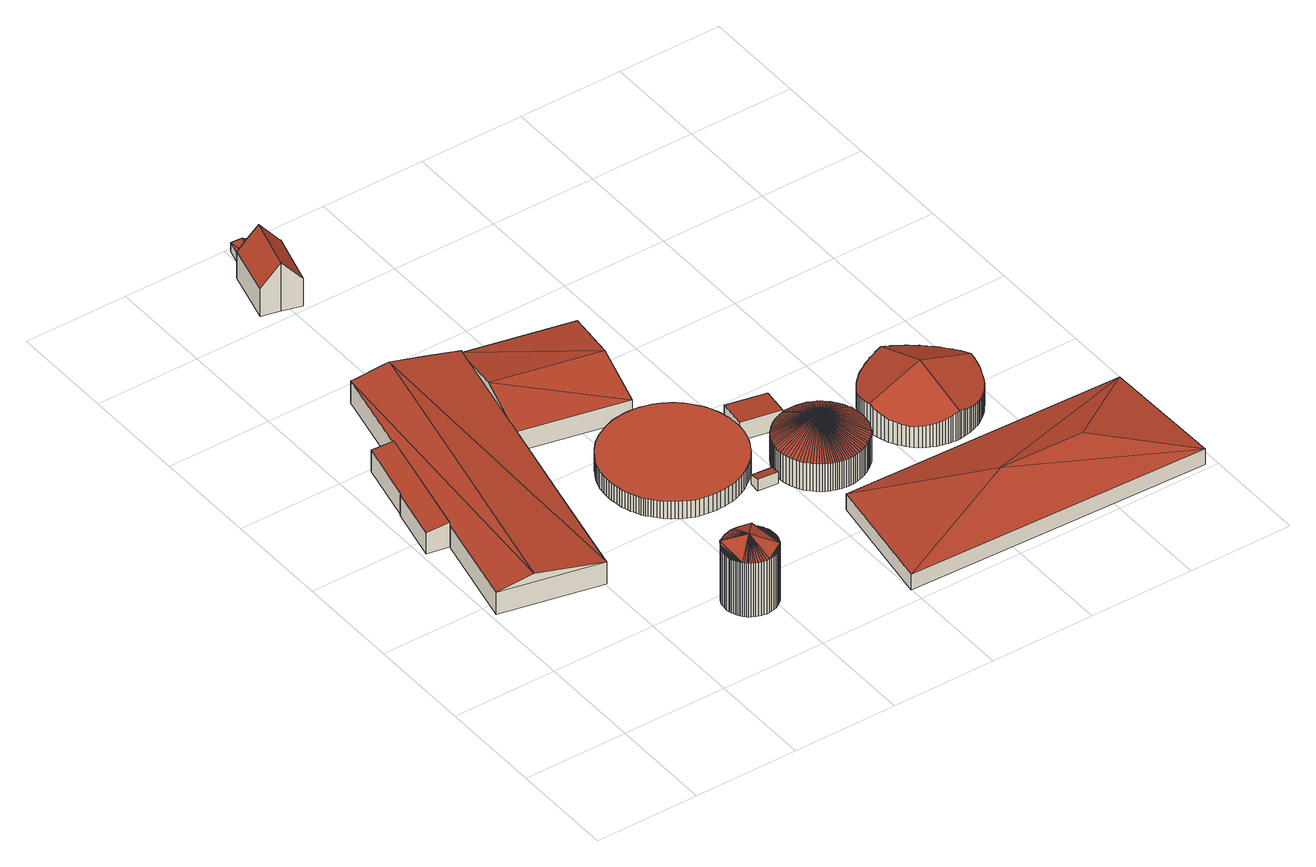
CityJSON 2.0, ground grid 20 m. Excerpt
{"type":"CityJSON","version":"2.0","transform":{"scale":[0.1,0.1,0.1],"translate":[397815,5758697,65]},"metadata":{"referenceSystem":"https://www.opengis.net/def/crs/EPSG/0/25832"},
"CityObjects":{
"building1":{"type":"Building","attributes":{"Gemeindeschluessel":"05515000","Geometrietyp2DReferenz":"3000","function":"51002_1215","roofType":"5000","measuredHeight":13.62},"geometry":[{"type":"Solid","lod":"2","boundaries":[[[[0,1,2,3]],[[4,5,1,0]],[[6,7,5,4]],[[8,9,7,6]],[[10,11,9,8]],[[12,13,11,10]],[[14,15,13,12]],[[16,17,15,14]],[[18,19,17,16]],[[20,21,19,18]],[[22,23,21,20]],[[24,25,23,22]],[[26,27,25,24]],[[28,29,27,26]],[[30,31,29,28]],[[32,33,31,30]],[[34,35,33,32]],[[36,37,35,34]],[[38,39,37,36]],[[40,41,39,38]],[[42,43,41,40]],[[44,45,43,42]],[[46,47,45,44]],[[48,49,47,46]],[[50,51,49,48]],[[52,53,51,50]],[[54,55,53,52]],[[56,57,55,54]],[[58,59,57,56]],[[60,61,59,58]],[[62,63,61,60]],[[64,65,63,62]],[[66,67,65,64]],[[68,69,67,66]],[[70,71,69,68]],[[72,73,71,70]],[[74,75,73,72]],[[76,77,75,74]],[[78,79,77,76]],[[80,81,79,78]],[[82,83,81,80]],[[84,85,83,82]],[[86,87,85,84]],[[88,89,87,86]],[[90,91,89,88]],[[92,93,91,90]],[[94,95,93,92]],[[96,97,95,94]],[[98,99,97,96]],[[100,101,99,98]],[[102,103,101,100]],[[104,105,103,102]],[[106,107,105,104]],[[108,109,107,106]],[[110,111,109,108]],[[112,113,111,110]],[[114,115,113,112]],[[116,117,115,114]],[[118,119,117,116]],[[120,121,119,118]],[[122,123,121,120]],[[124,125,123,122]],[[126,127,125,124]],[[128,129,127,126]],[[130,131,129,128]],[[132,133,131,130]],[[134,135,133,132]],[[136,137,135,134]],[[138,139,137,136]],[[140,141,139,138]],[[3,2,141,140]],[[142,58,56]],[[142,56,54]],[[142,54,52]],[[142,52,50]],[[142,50,48]],[[142,48,46]],[[143,142,46]],[[143,46,44]],[[143,44,42]],[[143,42,40]],[[143,40,38]],[[143,38,36]],[[143,36,34]],[[143,34,32]],[[143,32,30]],[[30,144,143]],[[88,86,84]],[[88,84,82]],[[90,88,82]],[[90,82,80]],[[92,90,80]],[[92,80,78]],[[92,78,76]],[[94,92,76]],[[94,76,74]],[[96,94,74]],[[96,74,72]],[[96,72,70]],[[98,96,70]],[[98,70,68]],[[145,98,68]],[[145,68,66]],[[145,66,64]],[[145,64,62]],[[145,62,60]],[[145,60,142]],[[142,143,145]],[[102,100,145]],[[104,102,145]],[[106,104,145]],[[108,106,145]],[[110,108,145]],[[112,110,145]],[[114,112,145]],[[114,145,143]],[[116,114,143]],[[118,116,143]],[[120,118,143]],[[122,120,143]],[[124,122,143]],[[126,124,143]],[[128,126,143]],[[130,128,143]],[[143,146,130]],[[132,146,143]],[[134,132,143]],[[136,134,143]],[[136,143,144]],[[138,136,144]],[[138,144,28]],[[140,138,28]],[[3,140,28]],[[3,28,26]],[[0,3,26]],[[4,0,26]],[[4,26,24]],[[6,4,24]],[[6,24,22]],[[8,6,22]],[[10,8,22]],[[10,22,20]],[[12,10,20]],[[12,20,18]],[[14,12,18]],[[18,16,14]],[[58,142,60]],[[98,145,100]],[[28,144,30]],[[130,146,132]],[[1,5,7,9,11,13,15,17,19,21,23,25,27,29,31,33,35,37,39,41,43,45,47,49,51,53,55,57,59,61,63,65,67,69,71,73,75,77,79,81,83,85,87,89,91,93,95,97,99,101,103,105,107,109,111,113,115,117,119,121,123,125,127,129,131,133,135,137,139,141,2]]]],"semantics":{"surfaces":[{"type":"WallSurface"},{"type":"RoofSurface"},{"type":"GroundSurface"}],"values":[[0,0,0,0,0,0,0,0,0,0,0,0,0,0,0,0,0,0,0,0,0,0,0,0,0,0,0,0,0,0,0,0,0,0,0,0,0,0,0,0,0,0,0,0,0,0,0,0,0,0,0,0,0,0,0,0,0,0,0,0,0,0,0,0,0,0,0,0,0,0,0,1,1,1,1,1,1,1,1,1,1,1,1,1,1,1,1,1,1,1,1,1,1,1,1,1,1,1,1,1,1,1,1,1,1,1,1,1,1,1,1,1,1,1,1,1,1,1,1,1,1,1,1,1,1,1,1,1,1,1,1,1,1,1,1,1,1,1,1,1,1,1,1,1,1,1,0,0,0,0,2]]}}]},
"building2":{"type":"Building","attributes":{"Gemeindeschluessel":"05515000","Geometrietyp2DReferenz":"3000","function":"31001_2700"},"children":["building2-1","building2-2","building2-3"]},
"building2-1":{"type":"BuildingPart","attributes":{"roofType":"2100","measuredHeight":5.21},"parents":["building2"],"geometry":[{"type":"Solid","lod":"2","boundaries":[[[[147,148,149,150]],[[151,152,148,147]],[[153,154,155,152,151]],[[156,157,158,159,160]],[[150,149,157,156]],[[160,153,151,147,150,156]],[[148,152,155,158,157,149]],[[154,153,160,159]],[[158,155,154,159]]]],"semantics":{"surfaces":[{"type":"WallSurface"},{"type":"RoofSurface"},{"type":"GroundSurface"},{"type":"ClosureSurface"}],"values":[[0,0,0,0,0,1,2,0,3]]}}]},
"building2-2":{"type":"BuildingPart","attributes":{"roofType":"3100","measuredHeight":6.35},"parents":["building2"],"geometry":[{"type":"Solid","lod":"2","boundaries":[[[[161,162,163,164]],[[165,166,167,168]],[[164,163,166,165]],[[165,168,169]],[[170,171,169,168]],[[169,171,164]],[[172,161,164,171]],[[169,164,165]],[[162,167,166,163]],[[162,161,168,167]],[[170,172,171]],[[170,168,161,172]]]],"semantics":{"surfaces":[{"type":"WallSurface"},{"type":"RoofSurface"},{"type":"GroundSurface"},{"type":"ClosureSurface"}],"values":[[0,0,0,1,1,1,1,0,2,3,0,3]]}}]},
"building2-3":{"type":"BuildingPart","attributes":{"roofType":"3100","measuredHeight":6.44},"parents":["building2"],"geometry":[{"type":"Solid","lod":"2","boundaries":[[[[173,174,155,154]],[[175,176,174,173]],[[177,178,176,175]],[[179,180,178,177]],[[181,168,167,180,179]],[[182,183,162,161,184]],[[185,186,183,182]],[[187,188,186,185]],[[189,190,188,187]],[[159,158,190,189]],[[191,192,173,193,194]],[[154,159,189,187,193,173]],[[182,184,172,170,181,195,194,185]],[[193,185,194]],[[191,194,195,179,177]],[[195,181,179]],[[192,191,177,175]],[[192,175,173]],[[193,187,185]],[[174,176,178,180,167,162,183,186,188,190,158,155]],[[172,184,161]],[[168,181,170]],[[162,167,168,161]],[[168,170,172,161]],[[158,159,154,155]]]],"semantics":{"surfaces":[{"type":"WallSurface"},{"type":"RoofSurface"},{"type":"GroundSurface"},{"type":"ClosureSurface"}],"values":[[0,0,0,0,0,0,0,0,0,0,1,1,1,1,0,0,0,0,0,2,0,0,3,3,3]]}}]},
"building3":{"type":"Building","attributes":{"Gemeindeschluessel":"05515000","Geometrietyp2DReferenz":"3000","function":"31001_2700","roofType":"3100","measuredHeight":10.14},"geometry":[{"type":"Solid","lod":"2","boundaries":[[[[196,197,198,199]],[[200,201,197,196]],[[202,203,201,200]],[[204,205,203,202]],[[206,207,205,204]],[[196,199,208,209,200]],[[206,204,202,200,209]],[[210,211,198,197,201,203,205,207]],[[209,210,207,206]],[[208,211,210,209]],[[199,198,211,208]]]],"semantics":{"surfaces":[{"type":"WallSurface"},{"type":"RoofSurface"},{"type":"GroundSurface"}],"values":[[0,0,0,0,0,1,1,2,0,0,0]]}}]},
"building4":{"type":"Building","attributes":{"Gemeindeschluessel":"05515000","Geometrietyp2DReferenz":"3000","function":"51002_1215","roofType":"1000","measuredHeight":3.55},"geometry":[{"type":"Solid","lod":"2","boundaries":[[[[212,213,214,215]],[[216,217,213,212]],[[218,219,217,216]],[[220,221,219,218]],[[222,223,221,220]],[[224,225,223,222]],[[226,227,225,224]],[[228,229,227,226]],[[230,231,229,228]],[[232,233,231,230]],[[234,235,233,232]],[[236,237,235,234]],[[238,239,237,236]],[[240,241,239,238]],[[242,243,241,240]],[[244,245,243,242]],[[246,247,245,244]],[[248,249,247,246]],[[250,251,249,248]],[[252,253,251,250]],[[254,255,253,252]],[[256,257,255,254]],[[258,259,257,256]],[[260,261,259,258]],[[262,263,261,260]],[[264,265,263,262]],[[266,267,265,264]],[[268,269,267,266]],[[270,271,269,268]],[[272,273,271,270]],[[274,275,273,272]],[[276,277,275,274]],[[278,279,277,276]],[[280,281,279,278]],[[282,283,281,280]],[[284,285,283,282]],[[286,287,285,284]],[[288,289,287,286]],[[290,291,289,288]],[[292,293,291,290]],[[294,295,293,292]],[[296,297,295,294]],[[298,299,297,296]],[[300,301,299,298]],[[302,303,301,300]],[[304,305,303,302]],[[306,307,305,304]],[[308,309,307,306]],[[310,311,309,308]],[[312,313,311,310]],[[314,315,313,312]],[[316,317,315,314]],[[318,319,317,316]],[[320,321,319,318]],[[322,323,321,320]],[[324,325,323,322]],[[326,327,325,324]],[[328,329,327,326]],[[330,331,329,328]],[[332,333,331,330]],[[334,335,333,332]],[[336,337,335,334]],[[338,339,337,336]],[[340,341,339,338]],[[342,343,341,340]],[[344,345,343,342]],[[346,347,345,344]],[[348,349,347,346]],[[350,351,349,348]],[[352,353,351,350]],[[354,355,353,352]],[[356,357,355,354]],[[358,359,357,356]],[[360,361,359,358]],[[362,363,361,360]],[[364,365,363,362]],[[366,367,365,364]],[[368,369,367,366]],[[370,371,369,368]],[[372,373,371,370]],[[374,375,373,372]],[[376,377,375,374]],[[378,379,377,376]],[[380,381,379,378]],[[382,383,381,380]],[[384,385,383,382]],[[386,387,385,384]],[[388,389,387,386]],[[390,391,389,388]],[[392,393,391,390]],[[394,395,393,392]],[[396,397,395,394]],[[398,399,397,396]],[[400,401,399,398]],[[402,403,401,400]],[[404,405,403,402]],[[406,407,405,404]],[[408,409,407,406]],[[410,411,409,408]],[[412,413,411,410]],[[414,415,413,412]],[[416,417,415,414]],[[418,419,417,416]],[[420,421,419,418]],[[422,423,421,420]],[[424,425,423,422]],[[426,427,425,424]],[[428,429,427,426]],[[430,431,429,428]],[[432,433,431,430]],[[434,435,433,432]],[[436,437,435,434]],[[438,439,437,436]],[[215,214,439,438]],[[436,434,432,430,428,426,424,422,420,418,416,414,412,410,408,406,404,402,400,398,396,394,392,390,388,386,384,382,380,378,376,374,372,370,368,366,364,362,360,358,356,354,352,350,348,346,344,342,340,338,336,334,332,330,328,326,324,322,320,318,316,314,312,310,308,306,304,302,300,298,296,294,292,290,288,286,284,282,280,278,276,274,272,270,268,266,264,262,260,258,256,254,252,250,248,246,244,242,240,238,236,234,232,230,228,226,224,222,220,218,216,212,215,438]],[[213,217,219,221,223,225,227,229,231,233,235,237,239,241,243,245,247,249,251,253,255,257,259,261,263,265,267,269,271,273,275,277,279,281,283,285,287,289,291,293,295,297,299,301,303,305,307,309,311,313,315,317,319,321,323,325,327,329,331,333,335,337,339,341,343,345,347,349,351,353,355,357,359,361,363,365,367,369,371,373,375,377,379,381,383,385,387,389,391,393,395,397,399,401,403,405,407,409,411,413,415,417,419,421,423,425,427,429,431,433,435,437,439,214]]]],"semantics":{"surfaces":[{"type":"WallSurface"},{"type":"RoofSurface"},{"type":"GroundSurface"}],"values":[[0,0,0,0,0,0,0,0,0,0,0,0,0,0,0,0,0,0,0,0,0,0,0,0,0,0,0,0,0,0,0,0,0,0,0,0,0,0,0,0,0,0,0,0,0,0,0,0,0,0,0,0,0,0,0,0,0,0,0,0,0,0,0,0,0,0,0,0,0,0,0,0,0,0,0,0,0,0,0,0,0,0,0,0,0,0,0,0,0,0,0,0,0,0,0,0,0,0,0,0,0,0,0,0,0,0,0,0,0,0,0,0,0,0,1,2]]}}]},
"building5":{"type":"Building","attributes":{"Gemeindeschluessel":"05515000","Geometrietyp2DReferenz":"3000","function":"51009_1611","roofType":"3100","measuredHeight":2.62},"geometry":[{"type":"Solid","lod":"2","boundaries":[[[[440,441,442,443]],[[444,445,441,440]],[[446,447,445,444]],[[443,442,447,446]],[[440,448,444]],[[446,449,443]],[[449,448,440]],[[440,443,449]],[[446,444,448]],[[448,449,446]],[[441,445,447,442]]]],"semantics":{"surfaces":[{"type":"WallSurface"},{"type":"RoofSurface"},{"type":"GroundSurface"}],"values":[[0,0,0,0,0,0,1,1,1,1,2]]}}]},
"building6":{"type":"Building","attributes":{"Gemeindeschluessel":"05515000","Geometrietyp2DReferenz":"3000","function":"51002_1215","roofType":"2100","measuredHeight":2.39},"geometry":[{"type":"Solid","lod":"2","boundaries":[[[[450,451,452,453]],[[454,455,451,450]],[[456,457,455,454]],[[453,452,457,456]],[[454,450,453,456]],[[451,455,457,452]]]],"semantics":{"surfaces":[{"type":"WallSurface"},{"type":"RoofSurface"},{"type":"GroundSurface"}],"values":[[0,0,0,0,1,2]]}}]},
"building7":{"type":"Building","attributes":{"Gemeindeschluessel":"05515000","Geometrietyp2DReferenz":"3000","function":"51002_1215","roofType":"3500","measuredHeight":10.05},"geometry":[{"type":"Solid","lod":"2","boundaries":[[[[458,459,460,461]],[[462,463,459,458]],[[464,465,463,462]],[[466,467,465,464]],[[468,469,467,466]],[[470,471,469,468]],[[472,473,471,470]],[[474,475,473,472]],[[476,477,475,474]],[[478,479,477,476]],[[480,481,479,478]],[[482,483,481,480]],[[484,485,483,482]],[[486,487,485,484]],[[488,489,487,486]],[[490,491,489,488]],[[492,493,491,490]],[[494,495,493,492]],[[496,497,495,494]],[[498,499,497,496]],[[500,501,499,498]],[[502,503,501,500]],[[504,505,503,502]],[[506,507,505,504]],[[508,509,507,506]],[[510,511,509,508]],[[512,513,511,510]],[[514,515,513,512]],[[516,517,515,514]],[[518,519,517,516]],[[520,521,519,518]],[[522,523,521,520]],[[524,525,523,522]],[[526,527,525,524]],[[528,529,527,526]],[[530,531,529,528]],[[532,533,531,530]],[[534,535,533,532]],[[536,537,535,534]],[[538,539,537,536]],[[540,541,539,538]],[[542,543,541,540]],[[544,545,543,542]],[[546,547,545,544]],[[548,549,547,546]],[[550,551,549,548]],[[552,553,551,550]],[[554,555,553,552]],[[556,557,555,554]],[[558,559,557,556]],[[558,560,561]],[[561,560,562]],[[562,560,563]],[[563,560,564]],[[564,560,565]],[[565,560,566]],[[566,560,567]],[[567,560,568]],[[568,560,569]],[[569,560,570]],[[570,560,571]],[[571,560,572]],[[572,560,573]],[[573,560,574]],[[574,560,575]],[[575,560,576]],[[576,560,577]],[[577,560,578]],[[578,560,579]],[[579,560,580]],[[580,560,581]],[[581,560,582]],[[582,560,583]],[[583,560,584]],[[584,560,585]],[[585,560,586]],[[586,560,587]],[[587,560,588]],[[588,560,589]],[[589,560,590]],[[590,560,591]],[[591,560,592]],[[592,560,593]],[[593,560,594]],[[594,560,595]],[[595,560,596]],[[596,560,597]],[[597,560,598]],[[598,560,599]],[[599,560,600]],[[600,560,601]],[[601,560,602]],[[602,560,603]],[[603,560,604]],[[604,560,605]],[[605,560,606]],[[606,560,607]],[[607,560,608]],[[608,560,609]],[[609,560,610]],[[610,560,611]],[[611,560,461]],[[461,560,458]],[[458,560,462]],[[462,560,464]],[[464,560,466]],[[466,560,468]],[[468,560,470]],[[470,560,472]],[[472,560,474]],[[474,560,476]],[[476,560,478]],[[478,560,480]],[[480,560,482]],[[482,560,484]],[[484,560,486]],[[486,560,488]],[[488,560,490]],[[490,560,492]],[[492,560,494]],[[494,560,496]],[[496,560,498]],[[498,560,500]],[[500,560,502]],[[502,560,504]],[[504,560,506]],[[506,560,508]],[[508,560,510]],[[510,560,512]],[[512,560,514]],[[514,560,516]],[[516,560,518]],[[518,560,520]],[[520,560,522]],[[522,560,524]],[[524,560,526]],[[526,560,528]],[[528,560,530]],[[530,560,532]],[[532,560,534]],[[534,560,536]],[[536,560,538]],[[538,560,540]],[[540,560,542]],[[542,560,544]],[[544,560,546]],[[546,560,548]],[[548,560,550]],[[550,560,552]],[[552,560,554]],[[554,560,556]],[[556,560,558]],[[612,613,614,615,616,617,618,619,620,621,622,623,624,625,626,627,628,629,630,631,632,633,634,635,636,637,638,639,640,641,642,643,644,645,646,647,648,649,650,651,652,653,654,655,656,657,658,659,660,661,662,460,459,463,465,467,469,471,473,475,477,479,481,483,485,487,489,491,493,495,497,499,501,503,505,507,509,511,513,515,517,519,521,523,525,527,529,531,533,535,537,539,541,543,545,547,549,551,553,555,557,559]],[[605,656,655,604]],[[606,657,656,605]],[[607,658,657,606]],[[608,659,658,607]],[[609,660,659,608]],[[610,661,660,609]],[[611,662,661,610]],[[461,460,662,611]],[[561,612,559,558]],[[562,613,612,561]],[[563,614,613,562]],[[564,615,614,563]],[[565,616,615,564]],[[566,617,616,565]],[[567,618,617,566]],[[568,619,618,567]],[[569,620,619,568]],[[570,621,620,569]],[[571,622,621,570]],[[572,623,622,571]],[[573,624,623,572]],[[574,625,624,573]],[[575,626,625,574]],[[576,627,626,575]],[[577,628,627,576]],[[578,629,628,577]],[[579,630,629,578]],[[580,631,630,579]],[[581,632,631,580]],[[582,633,632,581]],[[583,634,633,582]],[[584,635,634,583]],[[585,636,635,584]],[[586,637,636,585]],[[587,638,637,586]],[[588,639,638,587]],[[589,640,639,588]],[[590,641,640,589]],[[591,642,641,590]],[[592,643,642,591]],[[593,644,643,592]],[[594,645,644,593]],[[595,646,645,594]],[[596,647,646,595]],[[597,648,647,596]],[[598,649,648,597]],[[599,650,649,598]],[[600,651,650,599]],[[601,652,651,600]],[[602,653,652,601]],[[603,654,653,602]],[[604,655,654,603]]]],"semantics":{"surfaces":[{"type":"WallSurface"},{"type":"RoofSurface"},{"type":"GroundSurface"}],"values":[[0,0,0,0,0,0,0,0,0,0,0,0,0,0,0,0,0,0,0,0,0,0,0,0,0,0,0,0,0,0,0,0,0,0,0,0,0,0,0,0,0,0,0,0,0,0,0,0,0,0,1,1,1,1,1,1,1,1,1,1,1,1,1,1,1,1,1,1,1,1,1,1,1,1,1,1,1,1,1,1,1,1,1,1,1,1,1,1,1,1,1,1,1,1,1,1,1,1,1,1,1,1,1,1,1,1,1,1,1,1,1,1,1,1,1,1,1,1,1,1,1,1,1,1,1,1,1,1,1,1,1,1,1,1,1,1,1,1,1,1,1,1,1,1,1,1,1,1,1,1,1,1,2,0,0,0,0,0,0,0,0,0,0,0,0,0,0,0,0,0,0,0,0,0,0,0,0,0,0,0,0,0,0,0,0,0,0,0,0,0,0,0,0,0,0,0,0,0,0,0,0,0,0,0,0]]}}]},
"building8":{"type":"Building","attributes":{"Gemeindeschluessel":"05515000","Geometrietyp2DReferenz":"3000","function":"51002_1215","roofType":"2100","measuredHeight":3.88},"geometry":[{"type":"Solid","lod":"2","boundaries":[[[[663,664,665,666]],[[667,668,664,663]],[[669,670,668,667]],[[666,665,670,669]],[[667,663,666,669]],[[664,668,670,665]]]],"semantics":{"surfaces":[{"type":"WallSurface"},{"type":"RoofSurface"},{"type":"GroundSurface"}],"values":[[0,0,0,0,1,2]]}}]},
"building9":{"type":"Building","attributes":{"Gemeindeschluessel":"05515000","Geometrietyp2DReferenz":"3000","function":"51003_1201","roofType":"3200","measuredHeight":6.33},"geometry":[{"type":"Solid","lod":"2","boundaries":[[[[671,672,673,674]],[[675,676,672,671]],[[677,678,676,675]],[[674,673,678,677]],[[671,679,675]],[[677,680,674]],[[680,679,671]],[[671,674,680]],[[675,679,680]],[[680,677,675]],[[672,676,678,673]]]],"semantics":{"surfaces":[{"type":"WallSurface"},{"type":"RoofSurface"},{"type":"GroundSurface"}],"values":[[0,0,0,0,1,1,1,1,1,1,2]]}}]},
"building10":{"type":"Building","attributes":{"Gemeindeschluessel":"05515000","Geometrietyp2DReferenz":"3000","function":"51002_1215","roofType":"5000","measuredHeight":9.95},"geometry":[{"type":"Solid","lod":"2","boundaries":[[[[681,682,683,684]],[[685,686,682,681]],[[687,688,686,685]],[[689,690,688,687]],[[691,692,690,689]],[[693,694,692,691]],[[695,696,694,693]],[[697,698,696,695]],[[699,700,698,697]],[[701,702,700,699]],[[703,704,702,701]],[[705,706,704,703]],[[707,708,706,705]],[[709,710,708,707]],[[711,712,710,709]],[[713,714,712,711]],[[715,716,714,713]],[[717,718,716,715]],[[719,720,718,717]],[[721,722,720,719]],[[723,724,722,721]],[[725,726,724,723]],[[727,728,726,725]],[[729,730,728,727]],[[731,732,730,729]],[[733,734,732,731]],[[735,736,734,733]],[[737,738,736,735]],[[739,740,738,737]],[[741,742,740,739]],[[743,744,742,741]],[[745,746,744,743]],[[747,748,746,745]],[[749,750,748,747]],[[751,752,750,749]],[[753,754,752,751]],[[755,756,754,753]],[[757,758,756,755]],[[759,760,758,757]],[[761,762,760,759]],[[763,764,762,761]],[[765,766,764,763]],[[767,768,766,765]],[[769,770,768,767]],[[771,772,770,769]],[[773,774,772,771]],[[775,776,774,773]],[[777,778,776,775]],[[779,780,778,777]],[[781,782,780,779]],[[783,784,782,781]],[[785,786,784,783]],[[787,788,786,785]],[[789,790,788,787]],[[791,792,790,789]],[[793,794,792,791]],[[795,796,794,793]],[[797,798,796,795]],[[799,800,798,797]],[[801,802,800,799]],[[803,804,802,801]],[[805,806,804,803]],[[807,808,806,805]],[[809,810,808,807]],[[811,812,810,809]],[[813,814,812,811]],[[815,816,814,813]],[[817,818,816,815]],[[819,820,818,817]],[[821,822,820,819]],[[823,824,822,821]],[[825,826,824,823]],[[827,828,826,825]],[[829,830,828,827]],[[831,832,830,829]],[[833,834,832,831]],[[835,836,834,833]],[[837,838,836,835]],[[839,840,838,837]],[[841,842,840,839]],[[843,844,842,841]],[[845,846,844,843]],[[847,848,846,845]],[[849,850,848,847]],[[851,852,850,849]],[[853,854,852,851]],[[855,856,854,853]],[[857,858,856,855]],[[859,860,858,857]],[[861,862,860,859]],[[863,864,862,861]],[[865,866,864,863]],[[867,868,866,865]],[[869,870,868,867]],[[871,872,870,869]],[[873,874,872,871]],[[875,876,874,873]],[[877,878,876,875]],[[879,880,878,877]],[[881,882,880,879]],[[883,884,882,881]],[[885,886,884,883]],[[684,683,886,885]],[[731,887,888,889,781,779,777,775,773,771,769,767,765,763,761,759,757,755,753,751,749,747,745,743,741,739,737,735,733]],[[889,888,890,833,831,829,827,825,823,821,819,817,815,813,811,809,807,805,803,801,799,797,795,793,791,789,787,785,783]],[[891,883,881,879,877,875,873,871,869,867,865,863,861,859,857,855,853,851,849,847,845,843,841,839,837,835,890,888]],[[729,727,725,723,721,719,717,715,713,711,709,707,705,703,701,699,697,695,693,691,689,687,685,681,684,885,891,888,887]],[[781,889,783]],[[833,890,835]],[[883,891,885]],[[729,887,731]],[[682,686,688,690,692,694,696,698,700,702,704,706,708,710,712,714,716,718,720,722,724,726,728,730,732,734,736,738,740,742,744,746,748,750,752,754,756,758,760,762,764,766,768,770,772,774,776,778,780,782,784,786,788,790,792,794,796,798,800,802,804,806,808,810,812,814,816,818,820,822,824,826,828,830,832,834,836,838,840,842,844,846,848,850,852,854,856,858,860,862,864,866,868,870,872,874,876,878,880,882,884,886,683]]]],"semantics":{"surfaces":[{"type":"WallSurface"},{"type":"RoofSurface"},{"type":"GroundSurface"}],"values":[[0,0,0,0,0,0,0,0,0,0,0,0,0,0,0,0,0,0,0,0,0,0,0,0,0,0,0,0,0,0,0,0,0,0,0,0,0,0,0,0,0,0,0,0,0,0,0,0,0,0,0,0,0,0,0,0,0,0,0,0,0,0,0,0,0,0,0,0,0,0,0,0,0,0,0,0,0,0,0,0,0,0,0,0,0,0,0,0,0,0,0,0,0,0,0,0,0,0,0,0,0,0,0,1,1,1,1,0,0,0,0,2]]}}]}
},
"vertices":[
[328,140,115],[328,140,2],[330,138,2],[330,138,115],[327,143,115],[327,143,2],[326,146,115],[326,146,2],[324,149,115],[324,149,2],[323,153,115],[323,153,2],[323,156,115],[323,156,2],[322,161,115],[322,161,2],[322,165,115],[322,165,2],[323,169,115],[323,169,2],[323,174,115],[323,174,2],[324,179,115],[324,179,2],[326,183,115],[326,183,2],[329,188,115],[329,188,2],[331,192,115],[331,192,2],[335,197,115],[335,197,2],[339,201,115],[339,201,2],[343,204,115],[343,204,2],[348,207,115],[348,207,2],[353,209,115],[353,209,2],[358,211,115],[358,211,2],[364,212,115],[364,212,2],[369,213,115],[369,213,2],[374,213,115],[374,213,2],[379,213,115],[379,213,2],[384,212,115],[384,212,2],[388,210,115],[388,210,2],[392,209,115],[392,209,2],[396,207,115],[396,207,2],[400,204,115],[400,204,2],[403,202,115],[403,202,2],[405,200,115],[405,200,2],[408,197,115],[408,197,2],[410,195,115],[410,195,2],[412,192,115],[412,192,2],[413,190,115],[413,190,2],[415,188,115],[415,188,2],[416,185,115],[416,185,2],[418,182,115],[418,182,2],[419,179,115],[419,179,2],[420,175,115],[420,175,2],[420,171,115],[420,171,2],[421,167,115],[421,167,2],[421,163,115],[421,163,2],[421,159,115],[421,159,2],[420,154,115],[420,154,2],[419,149,115],[419,149,2],[417,145,115],[417,145,2],[415,140,115],[415,140,2],[412,136,115],[412,136,2],[409,131,115],[409,131,2],[405,127,115],[405,127,2],[401,124,115],[401,124,2],[396,121,115],[396,121,2],[391,118,115],[391,118,2],[386,116,115],[386,116,2],[380,115,115],[380,115,2],[375,114,115],[375,114,2],[370,114,115],[370,114,2],[365,115,115],[365,115,2],[360,116,115],[360,116,2],[355,117,115],[355,117,2],[351,119,115],[351,119,2],[348,121,115],[348,121,2],[344,123,115],[344,123,2],[341,125,115],[341,125,2],[338,127,115],[338,127,2],[336,130,115],[336,130,2],[334,132,115],[334,132,2],[332,135,115],[332,135,2],[330,137,115],[330,137,2],[402,202,121],[371,165,138],[333,195,121],[410,133,120],[340,125,120],
[33,672,47],[33,672,2],[31,673,2],[31,673,46],[60,794,47],[60,794,2],[99,785,54],[99,785,48],[99,785,2],[8,567,46],[8,567,2],[49,559,2],[49,559,48],[49,559,54],
[282,696,44],[282,696,2],[485,652,2],[485,652,44],[533,872,44],[533,872,2],[330,916,2],[330,916,44],[509,762,65],[325,893,48],[306,806,65],[287,720,48],
[137,958,48],[137,958,2],[143,956,48],[143,956,2],[193,946,48],[193,946,2],[265,930,48],[265,930,2],[330,916,48],[243,521,48],[243,521,2],[282,696,48],[202,331,48],[202,331,2],[9,373,48],[9,373,2],[50,558,48],[50,558,2],[193,946,63],[143,956,50],[76,359,66],[204,943,66],[265,930,58],
[215,1199,69],[215,1199,11],[244,1302,11],[244,1302,68],[178,1209,112],[178,1209,11],[142,1218,69],[142,1218,11],[169,1321,67],[169,1321,11],[183,1318,84],[183,1318,11],[242,1303,69],[207,1312,112],[207,1312,11],[242,1303,11],
[592,487,37],[592,487,1],[593,495,1],[593,495,37],[590,480,37],[590,480,1],[588,472,37],[588,472,1],[585,464,37],[585,464,1],[582,457,37],[582,457,1],[578,449,37],[578,449,1],[574,442,37],[574,442,1],[569,434,37],[569,434,1],[564,428,37],[564,428,1],[558,421,37],[558,421,1],[551,415,37],[551,415,1],[544,409,37],[544,409,1],[537,404,37],[537,404,1],[529,399,37],[529,399,1],[521,394,37],[521,394,1],[513,391,37],[513,391,1],[505,388,37],[505,388,1],[496,385,37],[496,385,1],[487,384,37],[487,384,1],[479,382,37],[479,382,1],[470,382,37],[470,382,1],[462,382,37],[462,382,1],[454,382,37],[454,382,1],[446,383,37],[446,383,1],[438,384,37],[438,384,1],[430,386,37],[430,386,1],[423,388,37],[423,388,1],[416,391,37],[416,391,1],[410,394,37],[410,394,1],[404,397,37],[404,397,1],[398,400,37],[398,400,1],[393,404,37],[393,404,1],[388,407,37],[388,407,1],[383,411,37],[383,411,1],[378,415,37],[378,415,1],[374,419,37],[374,419,1],[371,423,37],[371,423,1],[367,427,37],[367,427,1],[364,431,37],[364,431,1],[361,435,37],[361,435,1],[358,438,37],[358,438,1],[356,441,37],[356,441,1],[354,444,37],[354,444,1],[352,448,37],[352,448,1],[350,453,37],[350,453,1],[348,457,37],[348,457,1],[345,462,37],[345,462,1],[344,467,37],[344,467,1],[342,473,37],[342,473,1],[340,478,37],[340,478,1],[339,484,37],[339,484,1],[338,490,37],[338,490,1],[337,497,37],[337,497,1],[336,503,37],[336,503,1],[336,510,37],[336,510,1],[336,517,37],[336,517,1],[337,525,37],[337,525,1],[338,532,37],[338,532,1],[339,540,37],[339,540,1],[341,547,37],[341,547,1],[344,555,37],[344,555,1],[347,562,37],[347,562,1],[351,570,37],[351,570,1],[355,577,37],[355,577,1],[360,585,37],[360,585,1],[365,592,37],[365,592,1],[371,598,37],[371,598,1],[377,605,37],[377,605,1],[384,611,37],[384,611,1],[391,616,37],[391,616,1],[399,621,37],[399,621,1],[407,625,37],[407,625,1],[415,629,37],[415,629,1],[423,632,37],[423,632,1],[432,635,37],[432,635,1],[440,637,37],[440,637,1],[449,638,37],[449,638,1],[458,639,37],[458,639,1],[466,639,37],[466,639,1],[474,639,37],[474,639,1],[482,638,37],[482,638,1],[490,637,37],[490,637,1],[498,635,37],[498,635,1],[505,633,37],[505,633,1],[512,631,37],[512,631,1],[518,628,37],[518,628,1],[525,625,37],[525,625,1],[530,621,37],[530,621,1],[536,618,37],[536,618,1],[541,614,37],[541,614,1],[546,611,37],[546,611,1],[550,607,37],[550,607,1],[555,603,37],[555,603,1],[559,599,37],[559,599,1],[562,595,37],[562,595,1],[565,591,37],[565,591,1],[568,587,37],[568,587,1],[571,583,37],[571,583,1],[574,580,37],[574,580,1],[576,576,37],[576,576,1],[579,571,37],[579,571,1],[581,567,37],[581,567,1],[583,562,37],[583,562,1],[585,557,37],[585,557,1],[587,552,37],[587,552,1],[589,547,37],[589,547,1],[590,541,37],[590,541,1],[591,535,37],[591,535,1],[593,529,37],[593,529,1],[593,523,37],[593,523,1],[594,516,37],[594,516,1],[594,509,37],[594,509,1],[594,502,37],[594,502,1],
[200,1381,32],[200,1381,13],[183,1318,13],[183,1318,32],[256,1346,32],[256,1346,13],[242,1303,32],[242,1303,13],[216,1371,40],[200,1314,40],
[546,403,21],[546,403,2],[544,382,2],[544,382,26],[586,399,21],[586,399,2],[583,378,26],[583,378,2],
[758,398,58],[758,398,0],[757,403,0],[757,403,58],[759,392,58],[759,392,0],[759,387,58],[759,387,0],[759,381,58],[759,381,0],[758,375,58],[758,375,0],[757,369,58],[757,369,0],[755,362,58],[755,362,0],[753,356,58],[753,356,0],[750,350,58],[750,350,0],[747,344,58],[747,344,0],[746,343,58],[746,343,0],[742,337,58],[742,337,0],[737,332,58],[737,332,0],[732,328,58],[732,328,0],[727,324,58],[727,324,0],[722,320,58],[722,320,0],[716,317,58],[716,317,0],[711,314,58],[711,314,0],[705,312,58],[705,312,0],[700,310,58],[700,310,0],[694,309,58],[694,309,0],[689,308,58],[689,308,0],[684,307,58],[684,307,0],[679,307,58],[679,307,0],[675,307,58],[675,307,0],[670,307,58],[670,307,0],[666,308,58],[666,308,0],[662,308,58],[662,308,0],[658,309,58],[658,309,0],[654,310,58],[654,310,0],[651,311,58],[651,311,0],[647,313,58],[647,313,0],[643,314,58],[643,314,0],[639,316,58],[639,316,0],[635,318,58],[635,318,0],[631,320,58],[631,320,0],[627,323,58],[627,323,0],[623,326,58],[623,326,0],[619,330,58],[619,330,0],[616,334,58],[616,334,0],[612,338,58],[612,338,0],[608,342,58],[608,342,0],[605,348,58],[605,348,0],[602,353,58],[602,353,0],[599,359,58],[599,359,0],[597,365,58],[597,365,0],[595,372,58],[595,372,0],[593,378,58],[593,378,0],[593,385,58],[593,385,0],[593,386,58],[593,386,0],[674,391,101],[593,392,58],[593,397,58],[594,403,58],[595,408,58],[596,412,58],[598,417,58],[600,421,58],[602,425,58],[604,429,58],[606,433,58],[608,436,58],[610,439,58],[613,442,58],[615,444,58],[618,447,58],[621,450,58],[625,453,58],[628,456,58],[633,458,58],[637,461,58],[642,463,58],[647,465,58],[652,467,58],[658,468,58],[658,469,58],[660,469,58],[666,470,58],[673,470,58],[680,470,58],[686,470,58],[692,469,58],[698,467,58],[704,466,58],[709,463,58],[714,461,58],[719,459,58],[723,456,58],[727,453,58],[730,450,58],[734,447,58],[737,444,58],[739,441,58],[742,438,58],[744,435,58],[746,432,58],[748,428,58],[750,425,58],[752,421,58],[753,417,58],[755,413,58],[756,408,58],[593,392,0],[593,397,0],[594,403,0],[595,408,0],[596,412,0],[598,417,0],[600,421,0],[602,425,0],[604,429,0],[606,433,0],[608,436,0],[610,439,0],[613,442,0],[615,444,0],[618,447,0],[621,450,0],[625,453,0],[628,456,0],[633,458,0],[637,461,0],[642,463,0],[647,465,0],[652,467,0],[658,468,0],[658,469,0],[660,469,0],[666,470,0],[673,470,0],[680,470,0],[686,470,0],[692,469,0],[698,467,0],[704,466,0],[709,463,0],[714,461,0],[719,459,0],[723,456,0],[727,453,0],[730,450,0],[734,447,0],[737,444,0],[739,441,0],[742,438,0],[744,435,0],[746,432,0],[748,428,0],[750,425,0],[752,421,0],[753,417,0],[755,413,0],[756,408,0],
[673,490,40],[673,490,1],[685,549,1],[685,549,32],[597,506,40],[597,506,1],[609,565,32],[609,565,1],
[1174,240,37],[1174,240,4],[632,256,4],[632,256,37],[1178,6,37],[1178,6,4],[596,24,37],[596,24,4],[1019,128,67],[856,133,67],
[894,509,58],[894,509,1],[890,509,1],[890,509,59],[898,508,56],[898,508,1],[903,508,55],[903,508,1],[908,507,54],[908,507,1],[912,506,52],[912,506,1],[917,505,51],[917,505,1],[922,503,50],[922,503,1],[928,501,49],[928,501,1],[933,499,48],[933,499,1],[938,496,47],[938,496,1],[944,493,46],[944,493,1],[949,490,46],[949,490,1],[954,486,45],[954,486,1],[959,481,45],[959,481,1],[964,477,45],[964,477,1],[969,471,46],[969,471,1],[974,466,46],[974,466,1],[978,459,47],[978,459,1],[982,453,48],[982,453,1],[985,446,50],[985,446,1],[988,438,52],[988,438,1],[990,431,54],[990,431,1],[992,423,56],[992,423,1],[993,415,59],[993,415,1],[994,407,61],[994,407,1],[994,398,59],[994,398,1],[993,390,56],[993,390,1],[992,382,54],[992,382,1],[990,374,52],[990,374,1],[987,367,50],[987,367,1],[984,359,48],[984,359,1],[981,353,47],[981,353,1],[977,346,47],[977,346,1],[972,340,46],[972,340,1],[968,334,46],[968,334,1],[963,329,46],[963,329,1],[958,324,46],[958,324,1],[953,320,46],[953,320,1],[947,316,47],[947,316,1],[942,313,48],[942,313,1],[937,310,49],[937,310,1],[932,308,50],[932,308,1],[926,305,51],[926,305,1],[921,304,52],[921,304,1],[916,302,54],[916,302,1],[911,301,55],[911,301,1],[906,300,57],[906,300,1],[902,299,58],[902,299,1],[897,299,60],[897,299,1],[893,298,61],[893,298,1],[889,298,60],[889,298,1],[885,298,59],[885,298,1],[880,299,57],[880,299,1],[876,299,56],[876,299,1],[871,300,55],[871,300,1],[866,301,53],[866,301,1],[861,302,52],[861,302,1],[856,304,51],[856,304,1],[851,305,49],[851,305,1],[846,308,48],[846,308,1],[841,310,47],[841,310,1],[835,313,47],[835,313,1],[830,316,46],[830,316,1],[825,320,45],[825,320,1],[819,324,45],[819,324,1],[814,329,45],[814,329,1],[810,334,45],[810,334,1],[805,340,46],[805,340,1],[801,346,47],[801,346,1],[797,353,48],[797,353,1],[793,359,49],[793,359,1],[790,367,51],[790,367,1],[788,374,53],[788,374,1],[786,382,55],[786,382,1],[784,390,57],[784,390,1],[784,398,60],[784,398,1],[784,407,58],[784,407,1],[784,415,56],[784,415,1],[785,423,53],[785,423,1],[787,431,51],[787,431,1],[789,438,49],[789,438,1],[792,446,48],[792,446,1],[796,453,46],[796,453,1],[800,459,46],[800,459,1],[804,466,45],[804,466,1],[808,471,45],[808,471,1],[813,477,45],[813,477,1],[818,481,45],[818,481,1],[823,486,45],[823,486,1],[828,490,46],[828,490,1],[834,493,47],[834,493,1],[839,496,47],[839,496,1],[844,499,49],[844,499,1],[850,501,50],[850,501,1],[855,503,51],[855,503,1],[860,505,52],[860,505,1],[865,506,54],[865,506,1],[870,507,55],[870,507,1],[874,508,57],[874,508,1],[879,508,59],[879,508,1],[883,509,60],[883,509,1],[888,509,60],[888,509,1],[994,407,62],[889,404,100],[892,298,62],[784,400,61],[885,509,61]
]}
